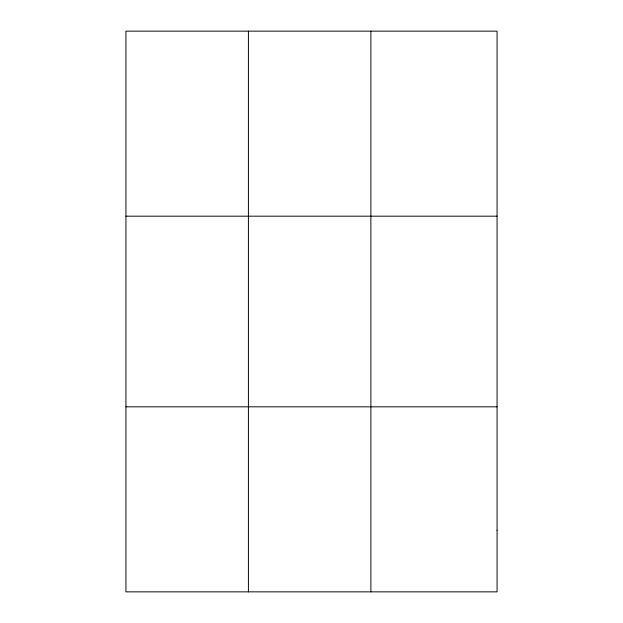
<?xml version="1.0" encoding="UTF-8"?>
<svg xmlns="http://www.w3.org/2000/svg" width="623" height="623" viewBox="0 0 623 623"><rect width="100%" height="100%" fill="white"/><g stroke="black" fill="none" stroke-linecap="round" stroke-linejoin="round"><path stroke-width="0.93" d="M248.413 591.85L248.413 31.15M370.88 591.85L370.88 31.15M125.939 216.181L497.061 216.181M125.939 406.819L497.061 406.819M497.061 530.173L497.061 591.85L125.939 591.85L125.939 31.15L497.061 31.15L497.061 530.173"/></g></svg>
